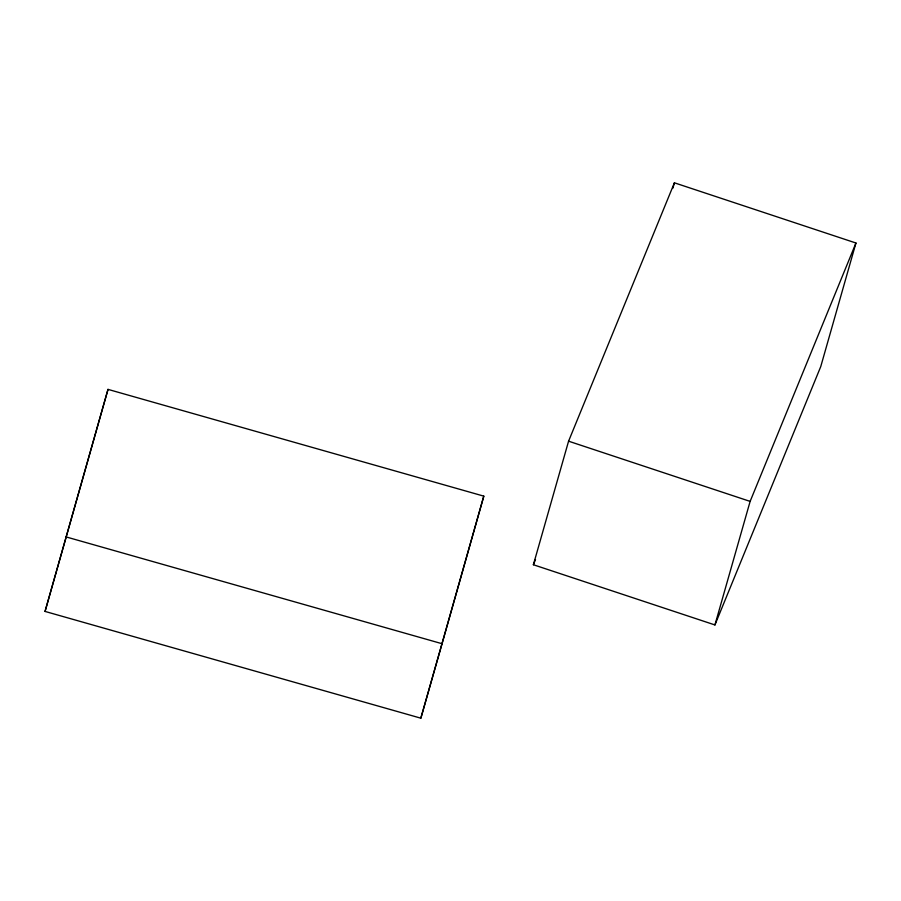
<?xml version="1.0" encoding="UTF-8"?>
<svg xmlns="http://www.w3.org/2000/svg" width="901" height="901" viewBox="0 0 901 901"><rect width="100%" height="100%" fill="white"/><g stroke="black" fill="none" stroke-linecap="round" stroke-linejoin="round"><path stroke-width="1.35" d="M45.05 611.43L108.007 389.378L483.803 496.136L442.064 643.719L420.846 718.187L45.05 611.43L108.007 389.378M420.846 718.187L483.803 496.136M533.381 564.747L568.576 441.186L674.41 182.813L855.95 243.011L820.755 366.572L714.932 624.945L533.381 564.747L535.509 559.555M672.878 188.185L674.41 182.813M714.932 624.945L750.128 501.395L855.95 243.011M66.257 536.962L442.064 643.719M568.576 441.186L750.128 501.395"/></g></svg>
